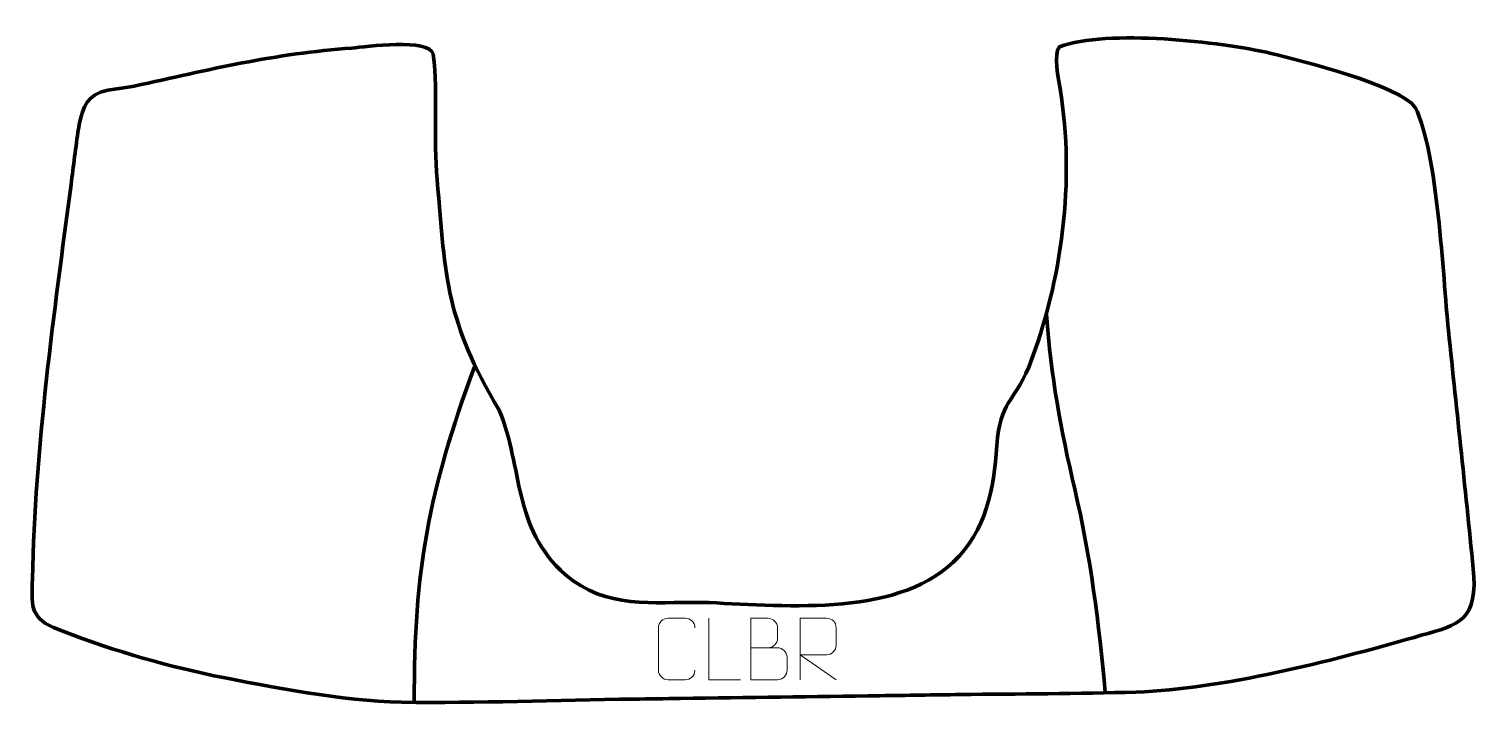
# Model space of a CAD drawing. Header units: millimetres. Extents: x 1012 to 1600, y 280 to 554.
import ezdxf

# ---------------------------------------------------------------- set-up
doc = ezdxf.new("R2010")
doc.units = ezdxf.units.MM
doc.header["$MEASUREMENT"] = 0
doc.layers.add('layer 1', color=7, linetype='Continuous')
doc.layers.add('layer 2', color=7, linetype='Continuous')

msp = doc.modelspace()

# ---------------------------------------------------------------- linework, layer by layer
at = {"layer": 'layer 1', "color": 142, "lineweight": 158}
msp.add_open_spline([(1425.065, 437.8905), (1426.8029, 412.7081), (1430.805, 391.419), (1436.535, 366.9337), (1436.535, 366.9337), (1442.9045, 339.777), (1446.3835, 312.0603), (1448.9318, 284.3139)], degree=3, knots=[0, 0, 0, 0, 0.33333333, 0.33333333, 0.33333333, 0.33333333, 1, 1, 1, 1], dxfattribs=at)
msp.add_open_spline([(1192.5988, 416.6654), (1173.8088, 365.5968), (1168.1481, 334.887), (1168.0868, 280.4329)], degree=3, dxfattribs=at)
at = {"layer": 'layer 2', "color": 242, "lineweight": 158}
msp.add_open_spline([(1054.3065, 530.7376), (1084.5343, 537.3492), (1111.6862, 544.044), (1142.8243, 546.1757), (1142.8243, 546.1757), (1148.2752, 546.7015), (1174.3954, 550.3424), (1175.8679, 543.6606), (1175.8679, 543.6606), (1177.8022, 526.7386), (1175.8675, 509.8527), (1177.4335, 492.6109), (1177.4335, 492.6109), (1180.9666, 451.6863), (1180.9012, 435.6243), (1202.6266, 399.0889), (1202.6266, 399.0889), (1212.5748, 374.9179), (1207.7908, 351.8072), (1229.5427, 332.1401), (1229.5427, 332.1401), (1246.4197, 318.0814), (1264.6472, 321.2067), (1285.058, 320.9651), (1285.058, 320.9651), (1315.8661, 319.8542), (1363.0413, 314.3578), (1387.1382, 337.3009), (1387.1382, 337.3009), (1400.5396, 350.0607), (1403.6915, 366.99), (1404.8194, 384.6747), (1404.8194, 384.6747), (1406.5014, 403.4447), (1411.2296, 401.1874), (1417.8485, 416.5878), (1417.8485, 416.5878), (1431.463, 452.098), (1436.6471, 492.0291), (1430.5818, 529.664), (1430.5818, 529.664), (1429.9872, 533.2446), (1427.7285, 544.0548), (1430.316, 546.6962), (1430.316, 546.6962), (1449.7044, 553.9636), (1495.5816, 548.8035), (1516.2745, 544.0477), (1516.2745, 544.0477), (1528.0733, 541.1781), (1568.7225, 530.9795), (1574.8895, 522.0603), (1574.8895, 522.0603), (1584.0819, 503.5121), (1586.0168, 454.1481), (1588.3726, 431.3844), (1588.3726, 431.3844), (1591.8171, 398.0985), (1595.4968, 364.6936), (1598.7171, 331.403), (1598.7171, 331.403), (1599.5805, 312.0953), (1590.6225, 311.4517), (1574.3689, 306.7334), (1574.3689, 306.7334), (1540.587, 297.0968), (1496.4077, 285.6825), (1461.5337, 284.5295), (1461.5337, 284.5295), (1437.8111, 283.7649), (1413.6779, 283.8267), (1389.8968, 283.4981), (1389.8968, 283.4981), (1379.0817, 283.3487), (1368.2665, 283.1992), (1357.4514, 283.0498), (1357.4514, 283.0498), (1330.4189, 282.6762), (1303.3862, 282.3027), (1276.3537, 281.9291), (1276.3537, 281.9291), (1269.993, 281.8412), (1263.6325, 281.7533), (1257.2718, 281.6655), (1257.2718, 281.6655), (1225.9077, 281.2135), (1194.234, 280.0555), (1162.901, 280.3633), (1162.901, 280.3633), (1137.9668, 281.1404), (1111.1799, 286.2812), (1086.6797, 291.176), (1086.6797, 291.176), (1065.7227, 295.5894), (1041.4019, 302.6028), (1021.6059, 310.7248), (1021.6059, 310.7248), (1011.5596, 315.1431), (1012.8609, 320.5308), (1012.9649, 330.4957), (1012.9649, 330.4957), (1014.0206, 383.321), (1021.7165, 438.2989), (1028.6859, 490.7369), (1028.6859, 490.7369), (1029.6723, 498.1587), (1030.5521, 505.999), (1031.6945, 513.3492), (1031.6945, 513.3492), (1032.6595, 519.5571), (1034.2124, 525.9102), (1040.6496, 528.3394), (1040.6496, 528.3394), (1044.1019, 529.419), (1050.3428, 529.9348), (1054.3065, 530.7376)], degree=3, knots=[0, 0, 0, 0, 0.03333333, 0.03333333, 0.03333333, 0.03333333, 0.06666667, 0.06666667, 0.06666667, 0.06666667, 0.1, 0.1, 0.1, 0.1, 0.13333333, 0.13333333, 0.13333333, 0.13333333, 0.16666667, 0.16666667, 0.16666667, 0.16666667, 0.2, 0.2, 0.2, 0.2, 0.23333333, 0.23333333, 0.23333333, 0.23333333, 0.26666667, 0.26666667, 0.26666667, 0.26666667, 0.3, 0.3, 0.3, 0.3, 0.33333333, 0.33333333, 0.33333333, 0.33333333, 0.36666667, 0.36666667, 0.36666667, 0.36666667, 0.4, 0.4, 0.4, 0.4, 0.43333333, 0.43333333, 0.43333333, 0.43333333, 0.46666667, 0.46666667, 0.46666667, 0.46666667, 0.5, 0.5, 0.5, 0.5, 0.53333333, 0.53333333, 0.53333333, 0.53333333, 0.56666667, 0.56666667, 0.56666667, 0.56666667, 0.6, 0.6, 0.6, 0.6, 0.63333333, 0.63333333, 0.63333333, 0.63333333, 0.66666667, 0.66666667, 0.66666667, 0.66666667, 0.7, 0.7, 0.7, 0.7, 0.73333333, 0.73333333, 0.73333333, 0.73333333, 0.76666667, 0.76666667, 0.76666667, 0.76666667, 0.8, 0.8, 0.8, 0.8, 0.83333333, 0.83333333, 0.83333333, 0.83333333, 0.86666667, 0.86666667, 0.86666667, 0.86666667, 0.9, 0.9, 0.9, 0.9, 0.93333333, 0.93333333, 0.93333333, 0.93333333, 1, 1, 1, 1], dxfattribs=at)
at = {"layer": 'layer 2', "color": 250, "lineweight": 9}
for points, knots in [([(1282.1855, 293.3652), (1282.0457, 291.0418), (1280.3685, 289.5622), (1278.2208, 289.5514), (1278.2208, 289.5514), (1275.8889, 289.5518), (1273.557, 289.5518), (1271.2255, 289.5514), (1271.2255, 289.5514), (1269.3005, 289.446), (1267.3284, 291.3305), (1267.3396, 293.3478), (1267.3396, 293.3478), (1267.34, 299.1179), (1267.34, 304.8876), (1267.3396, 310.6569), (1267.3396, 310.6569), (1267.3438, 312.795), (1269.0905, 314.5142), (1271.2429, 314.5007), (1271.2429, 314.5007), (1273.5686, 314.5007), (1275.8947, 314.5007), (1278.2208, 314.5007), (1278.2208, 314.5007), (1280.1674, 314.5362), (1282.1588, 313.0447), (1282.1855, 310.6071)], [0, 0, 0, 0, 0.125, 0.125, 0.125, 0.125, 0.25, 0.25, 0.25, 0.25, 0.375, 0.375, 0.375, 0.375, 0.5, 0.5, 0.5, 0.5, 0.625, 0.625, 0.625, 0.625, 0.75, 0.75, 0.75, 0.75, 1, 1, 1, 1]), ([(1300.7116, 289.5474), (1300.7116, 289.5474), (1287.7625, 289.5474), (1287.7625, 289.5474), (1287.7625, 289.5474), (1287.7625, 289.5474), (1287.7625, 314.501), (1287.7625, 314.501)], [0, 0, 0, 0, 0.33333333, 0.33333333, 0.33333333, 0.33333333, 1, 1, 1, 1]), ([(1304.8549, 302.5122), (1308.4935, 302.5126), (1312.0806, 302.5126), (1315.72, 302.5122), (1315.72, 302.5122), (1317.6954, 302.4949), (1319.619, 300.7588), (1319.619, 298.7092), (1319.619, 298.7092), (1319.6186, 297.5806), (1319.6186, 294.5312), (1319.619, 293.4023), (1319.619, 293.4023), (1319.6366, 291.5444), (1318.0945, 289.5305), (1315.773, 289.5474), (1315.773, 289.5474), (1312.1332, 289.5478), (1308.4938, 289.5478), (1304.8549, 289.5474), (1304.8549, 289.5474), (1304.8549, 297.8657), (1304.8549, 306.1835), (1304.8549, 314.501), (1304.8549, 314.501), (1307.2286, 314.501), (1309.6027, 314.501), (1311.9769, 314.501), (1311.9769, 314.501), (1313.6577, 314.5186), (1315.7545, 312.6081), (1315.7722, 310.6457), (1315.7722, 310.6457), (1315.7718, 308.5796), (1315.7718, 308.4336), (1315.7722, 306.3671), (1315.7722, 306.3671), (1315.7895, 304.301), (1313.935, 302.4949), (1311.925, 302.5122)], [0, 0, 0, 0, 0.09090909, 0.09090909, 0.09090909, 0.09090909, 0.18181818, 0.18181818, 0.18181818, 0.18181818, 0.27272727, 0.27272727, 0.27272727, 0.27272727, 0.36363636, 0.36363636, 0.36363636, 0.36363636, 0.45454545, 0.45454545, 0.45454545, 0.45454545, 0.54545455, 0.54545455, 0.54545455, 0.54545455, 0.63636364, 0.63636364, 0.63636364, 0.63636364, 0.72727273, 0.72727273, 0.72727273, 0.72727273, 0.81818182, 0.81818182, 0.81818182, 0.81818182, 1, 1, 1, 1]), ([(1324.9051, 289.5475), (1324.9051, 289.5475), (1324.9051, 314.501), (1324.9051, 314.501), (1324.9051, 314.501), (1328.4999, 314.501), (1332.0954, 314.501), (1335.6906, 314.501), (1335.6906, 314.501), (1338.0159, 314.4633), (1339.5732, 312.9733), (1339.5691, 310.6069), (1339.5691, 310.6069), (1339.5687, 308.5714), (1339.5687, 305.512), (1339.5691, 303.476), (1339.5691, 303.476), (1339.5626, 301.6005), (1337.7503, 299.6587), (1335.7408, 299.6396), (1335.7408, 299.6396), (1335.7408, 299.6396), (1324.9051, 299.6396), (1324.9051, 299.6396), (1324.9051, 299.6396), (1324.9051, 299.6396), (1339.5598, 289.5475), (1339.5598, 289.5475)], [0, 0, 0, 0, 0.125, 0.125, 0.125, 0.125, 0.25, 0.25, 0.25, 0.25, 0.375, 0.375, 0.375, 0.375, 0.5, 0.5, 0.5, 0.5, 0.625, 0.625, 0.625, 0.625, 0.75, 0.75, 0.75, 0.75, 1, 1, 1, 1])]:
    msp.add_open_spline(points, degree=3, knots=knots, dxfattribs=at)

doc.saveas('drawing.dxf')
